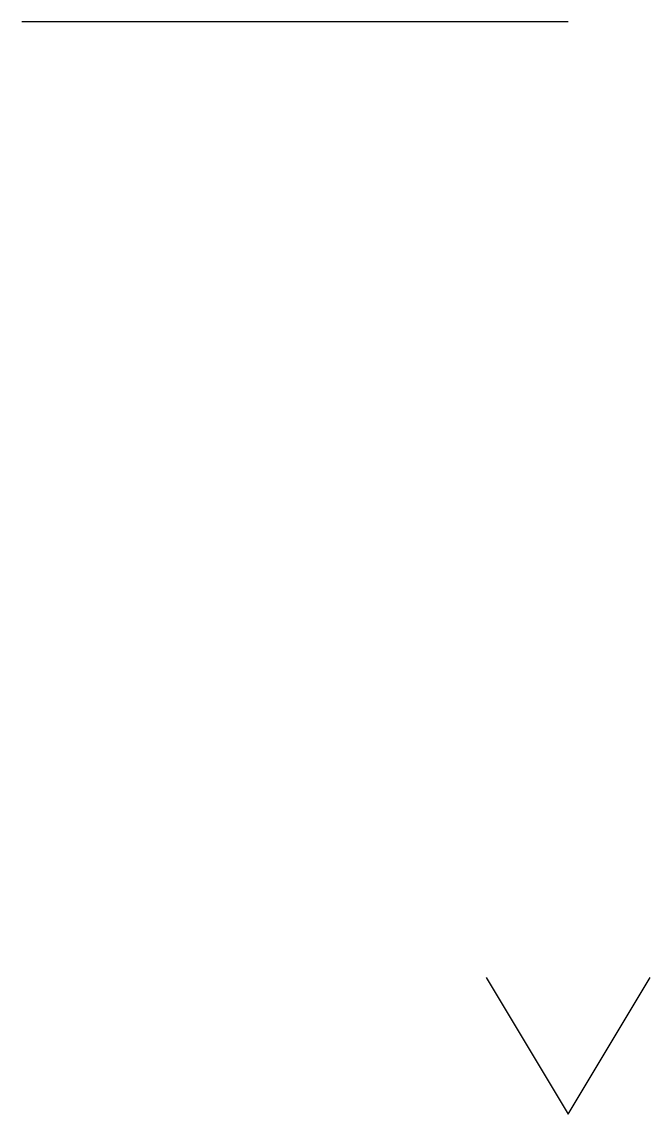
# Model space of a CAD drawing. Extents: x 0 to 2.3, y -4 to 0.
import ezdxf

# ---------------------------------------------------------------- set-up
doc = ezdxf.new("R2010")
doc.units = 0
doc.layers.get('0').update_dxf_attribs({"linetype": 'CONTINUOUS'})

msp = doc.modelspace()

# ---------------------------------------------------------------- linework, layer by layer
at = {"color": 0}
for p, q in [((2, 0), (0, 0)), ((1.7, -3.5), (2, -4)), ((2, -4), (2.3, -3.5))]:
    msp.add_line(p, q, dxfattribs=at)

doc.saveas('drawing.dxf')
